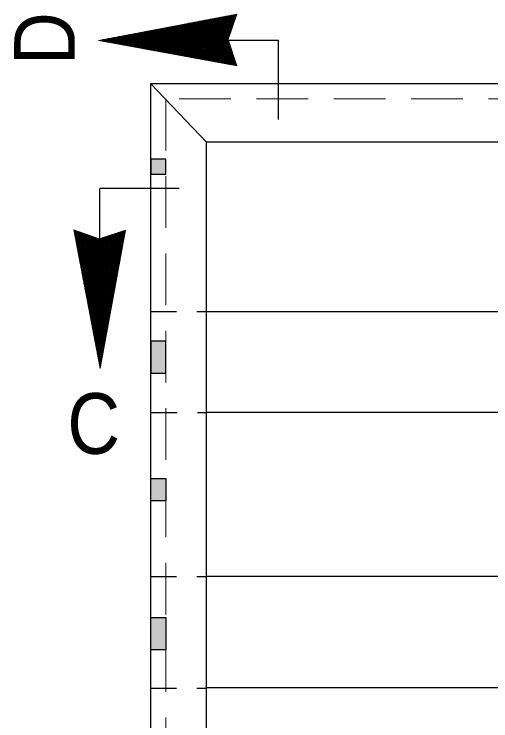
# Model space of a CAD drawing. Extents: x 139 to 512, y -134 to 135.
# Drawn here: x 258.8 to 272.95, y 57.84 to 78.82 of the extents above; entities that cross this region are included whole.
import ezdxf

# ---------------------------------------------------------------- set-up
doc = ezdxf.new("R2010")
doc.units = 0
doc.header["$LTSCALE"] = 0.51
doc.linetypes.add('MEDIUM_DASHED', pattern=[4.5, 3, -1.5])
doc.linetypes.add('SHORT_DASHED', pattern=[2.7, 1.5, -1.2])
doc.layers.add('1', color=7, linetype='Continuous', lineweight=13)

msp = doc.modelspace()

# ---------------------------------------------------------------- hatches: boundary and pattern name
at = {"layer": '1'}
for points in [[(262.8619, 74.0695), (263.3011, 74.0695), (263.3011, 74.5105), (262.8619, 74.5105)], [(262.8642, 68.1562), (263.3029, 68.1562), (263.3029, 69.112), (262.8642, 69.112)], [(263.3022, 64.3735), (262.8578, 64.3735), (262.8578, 65.0305), (263.3022, 65.0305)], [(262.8642, 60.9119), (263.3029, 60.9119), (263.3029, 59.9489), (262.8642, 59.9489)]]:
    msp.add_hatch(color=256, dxfattribs=at).paths.add_polyline_path(points)

# ---------------------------------------------------------------- linework, layer by layer
for p, q in [((264.5288, 77.4453), (264.5288, 78.6472)), ((264.5588, 77.4397), (264.5588, 78.6532)), ((264.5892, 77.4344), (264.5892, 78.6587)), ((265.3617, 78.6629), (264.6113, 78.6629)), ((264.6192, 77.4287), (264.6192, 78.6644)), ((264.6492, 77.4235), (264.6492, 78.6704)), ((264.6792, 77.4179), (264.6792, 78.6757)), ((264.7096, 77.4127), (264.7096, 78.6817)), ((264.7396, 77.407), (264.7396, 78.6872)), ((265.3726, 78.6929), (264.7696, 78.6929)), ((264.7696, 77.4014), (264.7696, 78.6929)), ((264.7996, 77.3957), (264.7996, 78.6989)), ((264.8299, 77.3905), (264.8299, 78.7045)), ((264.8599, 77.3849), (264.8599, 78.7097)), ((264.8899, 77.3792), (264.8899, 78.7157)), ((264.9199, 77.3737), (264.9199, 78.7214)), ((265.3831, 78.7229), (264.9282, 78.7229)), ((264.9503, 77.3684), (264.9503, 78.7274)), ((264.9803, 77.3627), (264.9803, 78.733)), ((265.0103, 77.3572), (265.0103, 78.7387)), ((265.0403, 77.3515), (265.0403, 78.7447)), ((265.0707, 77.3462), (265.0707, 78.7499)), ((265.3932, 78.7529), (265.0872, 78.7529)), ((265.1007, 77.3407), (265.1007, 78.7559)), ((265.1307, 77.335), (265.1307, 78.7615)), ((265.1607, 78.0805), (265.1607, 78.7672)), ((265.1911, 78.1675), (265.1911, 78.7732)), ((265.2211, 78.2542), (265.2211, 78.7788)), ((265.4037, 78.7832), (265.2454, 78.7832)), ((265.2511, 78.3419), (265.2511, 78.784)), ((265.2811, 78.4285), (265.2811, 78.79)), ((265.3114, 78.5159), (265.3114, 78.7957)), ((265.3414, 78.6029), (265.3414, 78.8017)), ((265.3714, 78.6895), (265.3714, 78.8072)), ((265.4014, 78.7772), (265.4014, 78.8129)), ((265.4142, 78.8132), (265.4041, 78.8132)), ((263.4454, 77.6437), (263.4454, 78.4417)), ((263.4754, 77.638), (263.4754, 78.4477)), ((265.2893, 78.4522), (263.5013, 78.4522)), ((263.5058, 77.6324), (263.5058, 78.4529)), ((263.5358, 77.6272), (263.5358, 78.4589)), ((263.5658, 77.6215), (263.5658, 78.4645)), ((263.5958, 77.6162), (263.5958, 78.4702)), ((263.6262, 77.611), (263.6262, 78.4762)), ((263.6562, 77.6054), (263.6562, 78.4817)), ((265.2998, 78.4822), (263.6599, 78.4822)), ((263.6862, 77.5998), (263.6862, 78.487)), ((263.7162, 77.5942), (263.7162, 78.493)), ((263.7466, 77.5889), (263.7466, 78.4987)), ((263.7766, 77.5832), (263.7766, 78.5047)), ((263.8066, 77.5777), (263.8066, 78.5102)), ((265.3096, 78.5122), (263.8182, 78.5122)), ((263.8366, 77.572), (263.8366, 78.5159)), ((263.8669, 77.5672), (263.8669, 78.5219)), ((263.8969, 77.5615), (263.8969, 78.5272)), ((263.9269, 77.5559), (263.9269, 78.5332)), ((263.9569, 77.5502), (263.9569, 78.5387)), ((265.3204, 78.5425), (263.9768, 78.5425)), ((263.9873, 77.545), (263.9873, 78.5444)), ((264.0173, 77.5394), (264.0173, 78.5504)), ((264.0473, 77.5337), (264.0473, 78.556)), ((264.0773, 77.5282), (264.0773, 78.5613)), ((264.1077, 77.5229), (264.1077, 78.5673)), ((265.3309, 78.5725), (264.1351, 78.5725)), ((264.1377, 77.5173), (264.1377, 78.5729)), ((264.1677, 77.5117), (264.1677, 78.5789)), ((264.1977, 77.506), (264.1977, 78.5845)), ((264.2281, 77.5007), (264.2281, 78.5902)), ((264.2581, 77.4952), (264.2581, 78.5962)), ((264.2881, 77.4895), (264.2881, 78.6014)), ((265.3414, 78.6025), (264.2941, 78.6025)), ((264.3181, 77.4839), (264.3181, 78.6074)), ((264.3484, 77.4787), (264.3484, 78.613)), ((264.3784, 77.473), (264.3784, 78.6187)), ((264.4084, 77.4674), (264.4084, 78.6247)), ((264.4384, 77.4617), (264.4384, 78.6303)), ((265.3516, 78.6325), (264.4527, 78.6325)), ((264.4688, 77.4565), (264.4688, 78.6355)), ((264.4988, 77.4509), (264.4988, 78.6415)), ((262.3321, 77.848), (262.3321, 78.2302)), ((262.3621, 77.8424), (262.3621, 78.2362)), ((265.2166, 78.2414), (262.3906, 78.2414)), ((262.3921, 77.8367), (262.3921, 78.2417)), ((262.4224, 77.8312), (262.4224, 78.2474)), ((262.4524, 77.8259), (262.4524, 78.2534)), ((262.4824, 77.8203), (262.4824, 78.259)), ((262.5124, 77.8147), (262.5124, 78.2643)), ((262.5428, 77.809), (262.5428, 78.2703)), ((265.2271, 78.2714), (262.5492, 78.2714)), ((262.5728, 77.8037), (262.5728, 78.2759)), ((262.6028, 77.7982), (262.6028, 78.2819)), ((262.6328, 77.7925), (262.6328, 78.2875)), ((262.6632, 77.7869), (262.6632, 78.2932)), ((262.6932, 77.7817), (262.6932, 78.2992)), ((265.2372, 78.3017), (262.7074, 78.3017)), ((262.7232, 77.776), (262.7232, 78.3044)), ((262.7532, 77.7704), (262.7532, 78.3104)), ((262.7836, 77.7647), (262.7836, 78.316)), ((262.8136, 77.7595), (262.8136, 78.3217)), ((262.8436, 77.7539), (262.8436, 78.3277)), ((265.2477, 78.3317), (262.8668, 78.3317)), ((262.8736, 77.7482), (262.8736, 78.3332)), ((262.9039, 77.7427), (262.9039, 78.3385)), ((262.9339, 77.7374), (262.9339, 78.3445)), ((262.9639, 77.7317), (262.9639, 78.3502)), ((262.9939, 77.7262), (262.9939, 78.3562)), ((263.0243, 77.7205), (263.0243, 78.3618)), ((265.2582, 78.3618), (263.0254, 78.3618)), ((263.0543, 77.7152), (263.0543, 78.3674)), ((263.0843, 77.7097), (263.0843, 78.3734)), ((263.1143, 77.7044), (263.1143, 78.3787)), ((263.1447, 77.6988), (263.1447, 78.3847)), ((263.1747, 77.6935), (263.1747, 78.3902)), ((265.2687, 78.3918), (263.1841, 78.3918)), ((263.2047, 77.6879), (263.2047, 78.3959)), ((263.2347, 77.6822), (263.2347, 78.4019)), ((263.2651, 77.6767), (263.2651, 78.4075)), ((263.2951, 77.6714), (263.2951, 78.4128)), ((263.3251, 77.6658), (263.3251, 78.4188)), ((265.2788, 78.4222), (263.3423, 78.4222)), ((263.3551, 77.6602), (263.3551, 78.4244)), ((263.3854, 77.6545), (263.3854, 78.4304)), ((263.4154, 77.6492), (263.4154, 78.436)), ((261.3087, 78.0352), (261.3087, 78.0362)), ((265.1633, 78.0307), (261.3308, 78.0307)), ((261.3391, 78.0295), (261.3391, 78.0415)), ((261.3691, 78.0242), (261.3691, 78.0475)), ((261.3991, 78.0187), (261.3991, 78.0532)), ((261.4291, 78.013), (261.4291, 78.0592)), ((265.1539, 78.061), (261.4392, 78.061)), ((261.4594, 78.0074), (261.4594, 78.0648)), ((261.4894, 78.0025), (261.4894, 78.0704)), ((261.5194, 77.9969), (261.5194, 78.0764)), ((261.5494, 77.9912), (261.5494, 78.0817)), ((261.5798, 77.9857), (261.5798, 78.0877)), ((265.1644, 78.091), (261.5978, 78.091)), ((261.6098, 77.9804), (261.6098, 78.0932)), ((261.6398, 77.9748), (261.6398, 78.0989)), ((261.6698, 77.9692), (261.6698, 78.1049)), ((261.7002, 77.9635), (261.7002, 78.1105)), ((261.7302, 77.9582), (261.7302, 78.1157)), ((265.1749, 78.121), (261.7561, 78.121)), ((261.7602, 77.9527), (261.7602, 78.1217)), ((261.7902, 77.947), (261.7902, 78.1274)), ((261.8206, 77.9414), (261.8206, 78.1334)), ((261.8506, 77.9362), (261.8506, 78.139)), ((261.8806, 77.9305), (261.8806, 78.1447)), ((261.9106, 77.9249), (261.9106, 78.1507)), ((265.1854, 78.151), (261.9147, 78.151)), ((261.9409, 77.9192), (261.9409, 78.1559)), ((261.9709, 77.914), (261.9709, 78.1619)), ((262.0009, 77.9084), (262.0009, 78.1675)), ((262.0309, 77.9027), (262.0309, 78.1732)), ((262.0613, 77.8972), (262.0613, 78.1792)), ((265.1952, 78.1814), (262.0737, 78.1814)), ((262.0913, 77.8919), (262.0913, 78.1847)), ((262.1213, 77.8863), (262.1213, 78.19)), ((262.1513, 77.8807), (262.1513, 78.196)), ((262.1817, 77.875), (262.1817, 78.2017)), ((262.2117, 77.8697), (262.2117, 78.2077)), ((265.2061, 78.2114), (262.2319, 78.2114)), ((262.2417, 77.8642), (262.2417, 78.2133)), ((262.2717, 77.8585), (262.2717, 78.2189)), ((262.3021, 77.8529), (262.3021, 78.2249)), ((265.1607, 77.3294), (265.1607, 78.0389)), ((265.1734, 78.0007), (261.4954, 78.0007)), ((265.1832, 77.9707), (261.6601, 77.9707)), ((265.1933, 77.9407), (261.8239, 77.9407)), ((265.2031, 77.9102), (261.9886, 77.9102)), ((265.2132, 77.8803), (262.1532, 77.8803)), ((265.2229, 77.8503), (262.3171, 77.8503)), ((265.2331, 77.8203), (262.4817, 77.8203)), ((265.1911, 77.3242), (265.1911, 77.9482)), ((265.2211, 77.3185), (265.2211, 77.8567)), ((265.2432, 77.7899), (262.6463, 77.7899)), ((265.2533, 77.7599), (262.8098, 77.7599)), ((265.2627, 77.7299), (262.9744, 77.7299)), ((265.2728, 77.6999), (263.1387, 77.6999)), ((265.2829, 77.6695), (263.3029, 77.6695)), ((265.2927, 77.6395), (263.4676, 77.6395)), ((265.3028, 77.6095), (263.6318, 77.6095)), ((265.2511, 77.3129), (265.2511, 77.7659)), ((265.2811, 77.3072), (265.2811, 77.6744)), ((265.3129, 77.5795), (263.7961, 77.5795)), ((265.3231, 77.5492), (263.9607, 77.5492)), ((265.3324, 77.5192), (264.1249, 77.5192)), ((265.3426, 77.4892), (264.2892, 77.4892)), ((265.3527, 77.4592), (264.4538, 77.4592)), ((265.3628, 77.4287), (264.6177, 77.4287)), ((265.3726, 77.3987), (264.7819, 77.3987)), ((265.3114, 77.302), (265.3114, 77.584)), ((265.3414, 77.2964), (265.3414, 77.4933)), ((265.3714, 77.2908), (265.3714, 77.4017)), ((265.3827, 77.3687), (264.9466, 77.3687)), ((265.3921, 77.3387), (265.1108, 77.3387)), ((265.4018, 77.3084), (265.2751, 77.3084)), ((265.4014, 77.2852), (265.4014, 77.311)), ((260.5759, 72.409), (260.5759, 72.3989)), ((260.6119, 72.3959), (260.5763, 72.3959)), ((260.6989, 72.3659), (260.5819, 72.3659)), ((260.6059, 72.3982), (260.6059, 72.2403)), ((260.6359, 72.3877), (260.6359, 72.082)), ((260.6659, 72.3775), (260.6659, 71.9227)), ((260.6963, 72.367), (260.6963, 71.764)), ((260.7263, 72.3569), (260.7263, 71.6058)), ((261.9601, 72.3572), (261.9601, 71.6125)), ((262.0977, 72.3659), (261.9871, 72.3659)), ((261.9901, 72.367), (261.9901, 71.7767)), ((262.0204, 72.3772), (262.0204, 71.9414)), ((262.0504, 72.3869), (262.0504, 72.1052)), ((262.1033, 72.3959), (262.0778, 72.3959)), ((262.0804, 72.397), (262.0804, 72.2695)), ((260.7856, 72.3359), (260.5868, 72.3359)), ((260.8729, 72.3059), (260.5932, 72.3059)), ((260.9603, 72.2755), (260.5988, 72.2755)), ((261.0473, 72.2455), (260.6048, 72.2455)), ((261.1343, 72.2155), (260.6104, 72.2155)), ((261.2209, 72.1855), (260.6161, 72.1855)), ((261.3083, 72.1552), (260.6221, 72.1552)), ((260.7563, 72.346), (260.7563, 71.4472)), ((260.7863, 72.3359), (260.7863, 71.2885)), ((260.8167, 72.3254), (260.8167, 71.1299)), ((260.8467, 72.3149), (260.8467, 70.9712)), ((260.8767, 72.3047), (260.8767, 70.8127)), ((260.9067, 72.2947), (260.9067, 70.6544)), ((260.9371, 72.2837), (260.9371, 70.4958)), ((260.9671, 72.2733), (260.9671, 70.3367)), ((260.9971, 72.2632), (260.9971, 70.1785)), ((261.0271, 72.2527), (261.0271, 70.0199)), ((261.0574, 72.2425), (261.0574, 69.8612)), ((261.0874, 72.2317), (261.0874, 69.7027)), ((261.1174, 72.2215), (261.1174, 69.544)), ((261.1474, 72.211), (261.1474, 69.3854)), ((261.1778, 72.2005), (261.1778, 69.2272)), ((261.2078, 72.1904), (261.2078, 69.0685)), ((261.2378, 72.1803), (261.2378, 68.9092)), ((261.2678, 72.1694), (261.2678, 68.7509)), ((261.2982, 72.1589), (261.2982, 68.5922)), ((261.3282, 72.1484), (261.3282, 68.4337)), ((262.0591, 72.1552), (261.3503, 72.1552)), ((261.3582, 72.1582), (261.3582, 68.3252)), ((261.3882, 72.1683), (261.3882, 68.4899)), ((261.4186, 72.178), (261.4186, 68.6545)), ((262.0647, 72.1855), (261.4407, 72.1855)), ((261.4486, 72.1882), (261.4486, 68.8184)), ((261.4786, 72.1975), (261.4786, 68.983)), ((261.5086, 72.2077), (261.5086, 69.1477)), ((262.0703, 72.2155), (261.5318, 72.2155)), ((261.5389, 72.2174), (261.5389, 69.3115)), ((261.5689, 72.2275), (261.5689, 69.4762)), ((261.5989, 72.2377), (261.5989, 69.6407)), ((262.0756, 72.2455), (261.6229, 72.2455)), ((261.6289, 72.2477), (261.6289, 69.8047)), ((261.6593, 72.2572), (261.6593, 69.9693)), ((261.6893, 72.2673), (261.6893, 70.1332)), ((262.0812, 72.2755), (261.7141, 72.2755)), ((261.7193, 72.2774), (261.7193, 70.2974)), ((261.7493, 72.2875), (261.7493, 70.462)), ((261.7797, 72.2972), (261.7797, 70.6262)), ((262.0868, 72.3059), (261.8048, 72.3059)), ((261.8097, 72.3074), (261.8097, 70.7905)), ((261.8397, 72.3175), (261.8397, 70.9552)), ((261.8697, 72.3269), (261.8697, 71.1194)), ((262.0924, 72.3359), (261.8959, 72.3359)), ((261.9001, 72.337), (261.9001, 71.2837)), ((261.9301, 72.3472), (261.9301, 71.4483)), ((262.0534, 72.1252), (260.6269, 72.1252)), ((262.0482, 72.0952), (260.6326, 72.0952)), ((262.0426, 72.0652), (260.6389, 72.0652)), ((262.0369, 72.0348), (260.6442, 72.0348)), ((262.0313, 72.0048), (260.6506, 72.0048)), ((262.0264, 71.9748), (260.6562, 71.9748)), ((262.0208, 71.9447), (260.6611, 71.9447)), ((262.0152, 71.9144), (260.6671, 71.9144)), ((262.0096, 71.8844), (260.6727, 71.8844)), ((262.0043, 71.8544), (260.6791, 71.8544)), ((261.9987, 71.8244), (260.6843, 71.8244)), ((261.9931, 71.794), (260.6899, 71.794)), ((261.9874, 71.764), (260.6963, 71.764)), ((261.9822, 71.734), (260.7012, 71.734)), ((261.9766, 71.704), (260.7068, 71.704)), ((261.9709, 71.6737), (260.7128, 71.6737)), ((261.9653, 71.6437), (260.7184, 71.6437)), ((261.9601, 71.6137), (260.7244, 71.6137)), ((261.9544, 71.5837), (260.7301, 71.5837)), ((261.9488, 71.5532), (260.7353, 71.5532)), ((261.9432, 71.5233), (260.7413, 71.5233)), ((261.9379, 71.4933), (260.7469, 71.4933)), ((261.9323, 71.4633), (260.7529, 71.4633)), ((261.9267, 71.4329), (260.7586, 71.4329)), ((261.9211, 71.4029), (260.7642, 71.4029)), ((261.9158, 71.3729), (260.7702, 71.3729)), ((261.9102, 71.3429), (260.7754, 71.3429)), ((261.9046, 71.3125), (260.7811, 71.3125)), ((261.8989, 71.2825), (260.7871, 71.2825)), ((261.8937, 71.2525), (260.7927, 71.2525)), ((261.8881, 71.2225), (260.7987, 71.2225)), ((261.8828, 71.1922), (260.8043, 71.1922)), ((261.8772, 71.1622), (260.8096, 71.1622)), ((261.8719, 71.1322), (260.8156, 71.1322)), ((261.8663, 71.1022), (260.8212, 71.1022)), ((261.8607, 71.0717), (260.8272, 71.0717)), ((261.8551, 71.0417), (260.8328, 71.0417)), ((261.8498, 71.0117), (260.8384, 71.0117)), ((261.8442, 70.9817), (260.8444, 70.9817)), ((261.8386, 70.9514), (260.8497, 70.9514)), ((261.8329, 70.9214), (260.8553, 70.9214)), ((261.8277, 70.8914), (260.8613, 70.8914)), ((261.8221, 70.8614), (260.8669, 70.8614)), ((261.8164, 70.831), (260.8729, 70.831)), ((261.8108, 70.801), (260.8786, 70.801)), ((261.8056, 70.771), (260.8838, 70.771)), ((261.7999, 70.741), (260.8898, 70.741)), ((261.7943, 70.7107), (260.8954, 70.7107)), ((261.7887, 70.6807), (260.9014, 70.6807)), ((261.7834, 70.6507), (260.9071, 70.6507)), ((261.7778, 70.6207), (260.9127, 70.6207)), ((261.7722, 70.5902), (260.9187, 70.5902)), ((261.7673, 70.5602), (260.9239, 70.5602)), ((261.7617, 70.5302), (260.9296, 70.5302)), ((261.7561, 70.5002), (260.9356, 70.5002)), ((261.7504, 70.4699), (260.9412, 70.4699)), ((261.7456, 70.4399), (260.9472, 70.4399)), ((261.7399, 70.4099), (260.9528, 70.4099)), ((261.7343, 70.3799), (260.9581, 70.3799)), ((261.7287, 70.3495), (260.9641, 70.3495)), ((261.7234, 70.3195), (260.9697, 70.3195)), ((261.7178, 70.2895), (260.9757, 70.2895)), ((261.7122, 70.2595), (260.9813, 70.2595)), ((261.7066, 70.2292), (260.9869, 70.2292)), ((261.7013, 70.1992), (260.9929, 70.1992)), ((261.6957, 70.1692), (260.9982, 70.1692)), ((261.6901, 70.1392), (261.0038, 70.1392)), ((261.6844, 70.1088), (261.0098, 70.1088)), ((261.6792, 70.0787), (261.0154, 70.0787)), ((261.6736, 70.0487), (261.0214, 70.0487)), ((261.6679, 70.0187), (261.0271, 70.0187)), ((261.6623, 69.9884), (261.0323, 69.9884)), ((261.6571, 69.9584), (261.0383, 69.9584)), ((261.6514, 69.9284), (261.0439, 69.9284)), ((261.6458, 69.8984), (261.0499, 69.8984)), ((261.6402, 69.868), (261.0556, 69.868)), ((261.6349, 69.838), (261.0612, 69.838)), ((261.6293, 69.808), (261.0672, 69.808)), ((261.6237, 69.778), (261.0724, 69.778)), ((261.6181, 69.7477), (261.0781, 69.7477)), ((261.6128, 69.7177), (261.0841, 69.7177)), ((261.6072, 69.6877), (261.0897, 69.6877)), ((261.6019, 69.6577), (261.0957, 69.6577)), ((261.5963, 69.6273), (261.1013, 69.6273)), ((261.5911, 69.5973), (261.1066, 69.5973)), ((261.5854, 69.5673), (261.1126, 69.5673)), ((261.5798, 69.5373), (261.1182, 69.5373)), ((261.5742, 69.5069), (261.1242, 69.5069)), ((261.5689, 69.4769), (261.1298, 69.4769)), ((261.5633, 69.4469), (261.1354, 69.4469)), ((261.5577, 69.4169), (261.1414, 69.4169)), ((261.5521, 69.3865), (261.1467, 69.3865)), ((261.5468, 69.3565), (261.1523, 69.3565)), ((261.5412, 69.3265), (261.1583, 69.3265)), ((261.5356, 69.2965), (261.1639, 69.2965)), ((261.5299, 69.2662), (261.1699, 69.2662)), ((261.5247, 69.2362), (261.1756, 69.2362)), ((261.5191, 69.2062), (261.1808, 69.2062)), ((261.5134, 69.1762), (261.1868, 69.1762)), ((261.5078, 69.1457), (261.1924, 69.1457)), ((261.5026, 69.1157), (261.1984, 69.1157)), ((261.4969, 69.0858), (261.2041, 69.0858)), ((261.4913, 69.0558), (261.2097, 69.0558)), ((261.4857, 69.0254), (261.2157, 69.0254)), ((261.4804, 68.9954), (261.2209, 68.9954)), ((261.4748, 68.9654), (261.2266, 68.9654)), ((261.4692, 68.9354), (261.2326, 68.9354)), ((261.4636, 68.905), (261.2382, 68.905)), ((261.4587, 68.875), (261.2442, 68.875)), ((261.4531, 68.845), (261.2498, 68.845)), ((261.4474, 68.815), (261.2551, 68.815)), ((261.4418, 68.7847), (261.2611, 68.7847)), ((261.4366, 68.7547), (261.2667, 68.7547)), ((261.4309, 68.7247), (261.2727, 68.7247)), ((261.4253, 68.6947), (261.2783, 68.6947)), ((261.4197, 68.6642), (261.2839, 68.6642)), ((261.4144, 68.6342), (261.2899, 68.6342)), ((261.4088, 68.6042), (261.2952, 68.6042)), ((261.4032, 68.5742), (261.3008, 68.5742)), ((261.3976, 68.5439), (261.3068, 68.5439)), ((261.3923, 68.5139), (261.3124, 68.5139)), ((261.3867, 68.4839), (261.3184, 68.4839)), ((261.3811, 68.4539), (261.3241, 68.4539)), ((261.3754, 68.4235), (261.3293, 68.4235)), ((261.3702, 68.3935), (261.3353, 68.3935)), ((261.3646, 68.3635), (261.3409, 68.3635)), ((261.3589, 68.3335), (261.3469, 68.3335)), ((261.3533, 68.3032), (261.3526, 68.3032))]:
    msp.add_line(p, q, dxfattribs=at)
at = {"layer": '1', "lineweight": 25}
for p, q in [((261.9439, 78.0389), (266.6476, 78.0389)), ((266.6476, 75.6914), (266.6476, 78.0389)), ((262.8653, 76.7493), (264.5112, 75.0122)), ((261.3503, 68.9384), (261.3503, 73.642)), ((263.6974, 73.642), (261.3503, 73.642)), ((264.5018, 69.9907), (294.0259, 69.9907)), ((264.5018, 67.0049), (294.0259, 67.0049)), ((264.5018, 62.1329), (294.0259, 62.1329)), ((264.5018, 58.8317), (294.1834, 58.8317))]:
    msp.add_line(p, q, dxfattribs=at)
at = {"layer": '1', "linetype": 'SHORT_DASHED', "lineweight": 25}
for p, q in [((262.8529, 69.9947), (264.4819, 69.9947)), ((262.8728, 66.9914), (264.5221, 66.9914)), ((262.8529, 62.1262), (264.5018, 62.1262)), ((262.8529, 58.8172), (264.5018, 58.8172))]:
    msp.add_line(p, q, dxfattribs=at)
at = {"layer": '1'}
for points in [[(265.4149, 78.8152), (261.3053, 78.0355), (265.4108, 77.284), (265.1539, 78.0599)], [(260.5737, 72.4094), (261.3529, 68.3002), (262.1048, 72.4052), (261.3289, 72.1484)]]:
    msp.add_lwpolyline(points, close=True, dxfattribs=at)
at = {"layer": '1', "lineweight": 25}
for points in [[(262.8529, 44.2945), (295.5177, 44.2945), (295.5177, 76.7489), (262.8529, 76.7489)], [(262.8619, 74.0695), (263.3011, 74.0695), (263.3011, 74.5105), (262.8619, 74.5105)], [(262.8642, 68.1562), (263.3029, 68.1562), (263.3029, 69.112), (262.8642, 69.112)], [(263.3022, 64.3735), (262.8578, 64.3735), (262.8578, 65.0305), (263.3022, 65.0305)], [(262.8642, 60.9119), (263.3029, 60.9119), (263.3029, 59.9489), (262.8642, 59.9489)]]:
    msp.add_lwpolyline(points, close=True, dxfattribs=at)
at = {"layer": '1', "linetype": 'MEDIUM_DASHED'}
msp.add_lwpolyline([(263.3029, 44.7445), (295.0677, 44.7445), (295.0677, 76.2989), (263.3029, 76.2989)], close=True, dxfattribs=at)
at = {"layer": '1', "lineweight": 25}
msp.add_lwpolyline([(283.1161, 45.8657), (294.0259, 45.8657), (294.0259, 75.0202), (264.5018, 75.0202), (264.5018, 45.8657), (275.0749, 45.8657)], dxfattribs=at)

# ---------------------------------------------------------------- texts
at = {"layer": '1', "width": 0.9}
msp.add_text('D', height=1.8, rotation=90, dxfattribs=at).set_placement((260.6041, 77.3069))
msp.add_text('C', height=1.8, dxfattribs=at).set_placement((260.3824, 65.7677))

doc.saveas('drawing.dxf')
